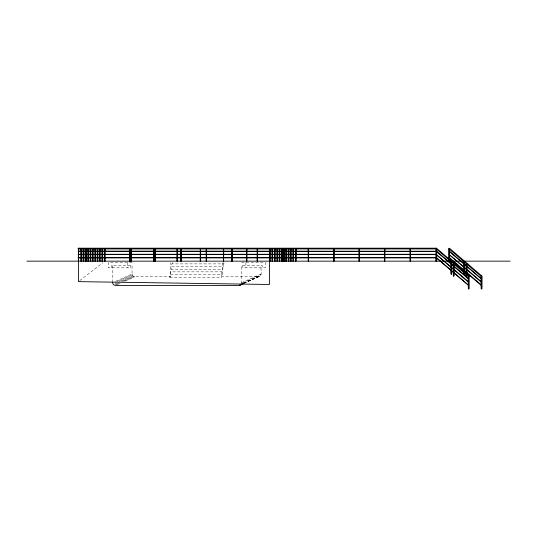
<?xml version="1.0" encoding="UTF-8"?>
<svg xmlns="http://www.w3.org/2000/svg" width="537" height="537" viewBox="0 0 537 537"><rect width="100%" height="100%" fill="white"/><g stroke="black" fill="none" stroke-linecap="round" stroke-linejoin="round"><path stroke-width="0.4" stroke-dasharray="2.69 2.01" d="M241.482 283.415L241.576 265.573L262.351 265.573L262.351 267.822M243.946 283.429L259.707 276.387C262.935 273.917 260.116 268.869 261.089 265.573M79.778 280.616L102.889 262.687M115.489 281.388L132.062 273.977L132.062 265.573L111.293 265.573L111.293 267.822M117.147 281.408L132.156 274.702L132.062 273.977M118.925 281.408L132.431 275.374L133.445 276.387L134.834 276.763L170.726 276.763L170.726 262.774M114.864 283.992L116.361 283.321M120.865 281.314L132.874 275.944M115.435 284.435L117.684 283.429M122.188 281.422L133.445 276.387M116.099 284.717L119.107 283.375M123.604 281.361L134.116 276.669M117.757 284.388L120.194 283.301M125.074 281.12L134.834 276.763M221.855 271.856L221.855 274.722L169.645 274.722L169.645 277.246L170.726 276.763M169.645 277.246L221.345 277.246L222.425 276.763L258.324 276.763L259.707 276.387M241.576 282.697L261.089 273.977M242.986 282.744L260.995 274.702M243.456 283.08L260.72 275.374M243.691 283.301L258.324 276.763M243.771 283.321L260.277 275.944M132.062 262.593L108.219 262.593L108.219 267.822L130.806 267.822L130.806 265.573M241.576 262.593L265.419 262.593L265.419 267.822L242.838 267.822L242.838 265.573M170.706 269.279L222.889 269.279L222.889 266.5M222.399 271.856L170.162 271.856L170.162 274.722M132.156 274.702L132.431 275.374M245.906 262.593L245.906 267.822M223.882 262.519L223.882 263.889L171.699 263.889L171.699 266.5M223.399 263.889L223.399 266.5L171.189 266.5L171.189 269.279M222.425 262.774L222.425 276.763M221.345 274.722L221.345 277.246M172.182 262.519L172.182 263.889M127.732 262.593L127.732 267.822M112.548 265.573L112.548 282.697"/><path stroke-width="0.81" d="M78.248 254.491L435.99 254.625M104.661 254.625L105.084 254.471L104.661 254.323M104.728 257.606L105.077 257.767L104.661 257.861M435.984 251.229L78.254 251.262L436.004 251.423L436.017 251.081M468.841 288.819L468.841 276.434L468.418 276.562L468.882 276.501L468.311 276.434L468.311 288.819L468.955 288.819L468.902 275.964L436.534 248.248L436.594 261.197M436.648 251.256L436.42 251.564L436.641 251.242L468.586 278.596L468.398 278.951L468.573 278.589M468.365 282.167L436.353 254.632L468.586 281.838L468.398 282.193L468.573 281.831M436.628 257.72L436.494 258.089L468.613 285.369L436.601 257.706L436.48 258.082M449.563 248.51C447.965 248.658 450.066 247.826 449.516 248.765L449.496 261.197M481.3 278.951L449.321 251.564L449.509 251.222L481.555 278.817M481.28 282.173L449.254 254.632L481.501 281.851L481.3 282.193L481.488 281.838M449.576 257.854L449.254 257.874M468.425 288.819L468.358 276.38L468.821 275.89M468.398 285.436L468.573 285.073M481.749 288.819L481.749 276.434C480.89 277.186 481.575 274.978 481.911 276.287L481.857 288.819L481.212 288.819L481.212 276.434L481.857 276.287M481.246 285.268L481.555 285.301M436.655 248.537L436.01 248.571L436.702 248.906L436.702 261.197L436.064 261.197L436.353 248.269L436.312 248.933L78.389 248.953L78.462 281.636L269.42 284.489L269.42 261.15M436.017 248.537L436.601 248.302M436.346 248.913L436.359 261.15M468.365 276.32L469.009 276.287M481.266 276.32L481.327 288.819M104.581 248.356L105.158 248.356M271.957 248.356L272.608 248.356M295.471 248.356L296.189 248.356M112.548 282.697L113.361 284.664L115.314 285.483L238.811 285.483L240.193 285.107L241.207 284.086M105.051 248.9L104.688 248.9M272.46 248.913L272.192 248.946M296.055 248.9L295.699 261.15M78.603 248.94L78.872 248.477L78.462 248.181L436.326 248.181M240.026 284.932L242.469 283.845M240.764 284.664L243.019 283.657M239.522 285.382L243.281 283.711M78.476 248.181L78.04 248.524L78.395 248.946M78.335 261.15L78.536 248.906M78.268 254.276L436.004 254.276M78.268 257.518L436.004 257.518M78.268 257.908L436.004 257.908M26.85 261.15L510.15 261.15M436.172 261.197L436.165 248.785L468.479 276.609M481.387 276.609L449.046 248.92L449.469 248.853L449.603 261.197L448.966 261.197L448.912 248.571M449.093 248.96L449.073 261.197M449.335 258.062L481.3 285.436M449.435 248.248L481.723 275.89M449.523 257.713L481.474 285.073M436.447 251.585L468.398 278.951M104.755 251.37L105.084 251.209L104.688 251.081M78.523 248.785L78.59 261.15M466.76 263.795L466.76 275.984M466.338 263.795L466.338 275.984M464.485 261.841L464.485 274.038M464.062 261.841L464.062 274.038M453.852 263.795L453.852 275.984M453.436 263.795L453.436 275.984M451.583 261.841L451.583 274.038M451.161 261.841L451.161 274.038M410.362 248.96L410.362 261.15M410.295 248.96L410.295 261.15M410.1 248.96L410.167 261.15M384.881 248.96L384.814 261.15M384.687 248.96L384.62 261.15M359.401 248.96L359.334 261.15M359.206 248.96L359.206 261.15M359.139 248.96L359.139 261.15M333.92 248.96L333.92 261.15M333.853 248.96L333.853 261.15M308.439 248.96L308.439 261.15M308.372 248.96L308.372 261.15M308.178 248.96L308.245 261.15M295.961 248.785L295.894 261.15M295.766 248.785L295.766 261.15M293.524 248.96L293.538 261.15M292.893 248.96L292.873 261.15M291.235 248.96L291.255 261.15M290.611 248.96L290.591 261.15M288.966 248.96L288.946 261.15M288.302 248.96L288.322 261.15M286.664 248.96L286.684 261.15M284.395 248.96L284.375 261.15M283.731 248.96L283.751 261.15M282.764 248.96L282.697 261.15M282.086 248.96L282.106 261.15M281.442 248.96L281.462 261.15M279.804 248.96L279.824 261.15M279.173 248.96L279.159 261.15M277.535 248.96L277.535 261.15M277.515 248.96L277.515 261.15M276.87 248.96L276.891 261.15M275.246 248.96L275.226 261.15M274.582 248.96L274.602 261.15M272.628 248.785L272.608 261.15M271.964 248.785L271.984 261.15M269.769 248.96L269.702 261.15M257.471 248.96L257.411 261.15M246.543 248.96L246.604 261.15M231.991 248.96L231.991 261.15M231.93 248.96L231.93 261.15M231.803 248.96L231.803 261.15M231.736 248.96L231.736 261.15M223.379 248.96L223.446 261.15M206.51 248.96L206.51 261.15M206.45 248.96L206.45 261.15M206.322 248.96L206.322 261.15M206.255 248.96L206.255 261.15M200.288 248.96L200.22 261.15M181.029 248.96L181.029 261.15M180.969 248.96L180.969 261.15M180.841 248.96L180.774 261.15M177.123 248.96L177.062 261.15M155.488 248.96L155.549 261.15M155.354 248.96L155.354 261.15M155.294 248.96L155.294 261.15M154.159 248.96L154.159 261.15M154.092 248.96L154.092 261.15M153.965 248.96L153.897 261.15M130.994 248.96L130.994 261.15M130.934 248.96L130.934 261.15M130.806 248.96L130.806 261.15M130.739 248.96L130.739 261.15M130.068 248.96L130.068 261.15M130.008 248.96L130.008 261.15M129.873 248.96L129.873 261.15M129.813 248.96L129.813 261.15M105.205 248.946L105.185 261.15M104.587 248.96L104.587 261.15M104.554 248.785L104.527 261.15M104.393 248.96L104.393 261.15M104.332 248.96L104.332 261.15M102.56 248.96L102.58 261.15M101.936 248.96L101.916 261.15M100.211 248.96L100.231 261.15M99.587 248.96L99.567 261.15M97.855 248.96L97.875 261.15M97.231 248.96L97.21 261.15M95.526 248.96L95.505 261.15M94.881 248.96L94.861 261.15M93.156 248.96L93.176 261.15M92.525 248.96L92.512 261.15M90.8 248.96L90.82 261.15M90.176 248.96L90.156 261.15M87.806 248.96L87.826 261.15M85.45 248.96L85.47 261.15M83.121 248.96L83.101 261.15M80.751 248.96L80.772 261.15M78.288 257.713L78.637 257.713L78.254 257.679M296.001 254.451L295.659 254.504L296.041 254.471M296.001 251.209L295.659 251.249L296.035 251.175M296.001 257.693L295.659 257.713L296.008 257.639M272.125 251.209L272.507 251.262L272.131 251.175M272.125 254.451L272.507 254.491L272.125 254.451M272.125 257.693L272.507 257.747L272.125 257.679M451.691 261.841L451.053 261.841L451.053 274.038L451.691 274.038L451.691 261.841M464.592 261.841L463.955 261.841L463.955 274.038L464.592 274.038L464.592 261.841M453.966 263.795L453.322 263.795L453.322 275.984L453.966 275.984L453.966 263.795M466.868 263.795L466.223 263.795L466.223 275.984L466.868 275.984L466.868 263.795M333.725 261.15L333.725 248.96L333.658 261.15M286.033 261.15L286.033 248.96L286.013 261.15M282.959 261.15L282.959 248.96L282.892 261.15M269.963 261.15L269.963 248.96L269.896 261.15M257.283 261.15L257.283 248.96L257.216 261.15M246.798 261.15L246.798 248.96L246.731 261.15M223.64 261.15L223.64 248.96L223.573 261.15M200.482 261.15L200.482 248.96L200.415 261.15M177.317 261.15L177.317 248.96L177.25 261.15M88.471 261.15L88.471 248.96L88.451 261.15M86.121 261.15L86.121 248.96L86.101 261.15M83.765 261.15L83.765 248.96L83.745 261.15M81.416 261.15L81.416 248.96L81.396 261.15"/></g></svg>
